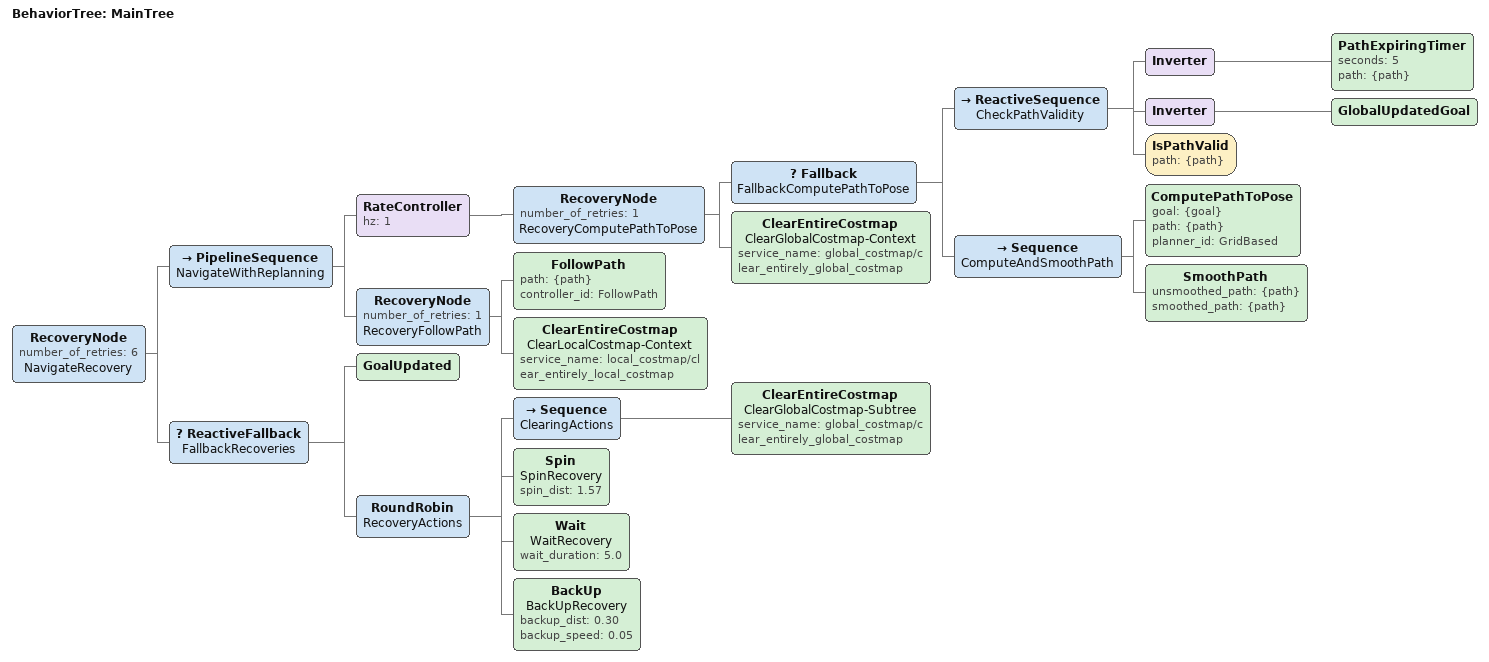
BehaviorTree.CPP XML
<?xml version="1.0" encoding="utf-8"?>
<root main_tree_to_execute="MainTree">
  <BehaviorTree ID="MainTree">
    <RecoveryNode number_of_retries="6" name="NavigateRecovery">
      <PipelineSequence name="NavigateWithReplanning">
        <RateController hz="1">
          <RecoveryNode number_of_retries="1" name="RecoveryComputePathToPose">
            <Fallback name="FallbackComputePathToPose">
              <ReactiveSequence name="CheckPathValidity">
                <Inverter>
                  <PathExpiringTimer seconds="5" path="{path}"/>
                </Inverter>
                <Inverter>
                  <GlobalUpdatedGoal/>
                </Inverter>
                <IsPathValid path="{path}"/>
              </ReactiveSequence>
              <Sequence name="ComputeAndSmoothPath">
                <ComputePathToPose goal="{goal}" path="{path}" planner_id="GridBased"/>
                <SmoothPath unsmoothed_path="{path}" smoothed_path="{path}"/>
              </Sequence>
            </Fallback>
            <ClearEntireCostmap name="ClearGlobalCostmap-Context" service_name="global_costmap/clear_entirely_global_costmap"/>
          </RecoveryNode>
        </RateController>
        <RecoveryNode number_of_retries="1" name="RecoveryFollowPath">
          <FollowPath path="{path}" controller_id="FollowPath"/>
          <ClearEntireCostmap name="ClearLocalCostmap-Context" service_name="local_costmap/clear_entirely_local_costmap"/>
        </RecoveryNode>
      </PipelineSequence>
      <ReactiveFallback name="FallbackRecoveries">
        <GoalUpdated/>
        <RoundRobin name="RecoveryActions">
          <Sequence name="ClearingActions">
            <ClearEntireCostmap name="ClearGlobalCostmap-Subtree" service_name="global_costmap/clear_entirely_global_costmap"/>
          </Sequence>
          <Spin name="SpinRecovery" spin_dist="1.57"/>
          <Wait name="WaitRecovery" wait_duration="5.0"/>
          <BackUp name="BackUpRecovery" backup_dist="0.30" backup_speed="0.05"/>
        </RoundRobin>
      </ReactiveFallback>
    </RecoveryNode>
  </BehaviorTree>
</root>
